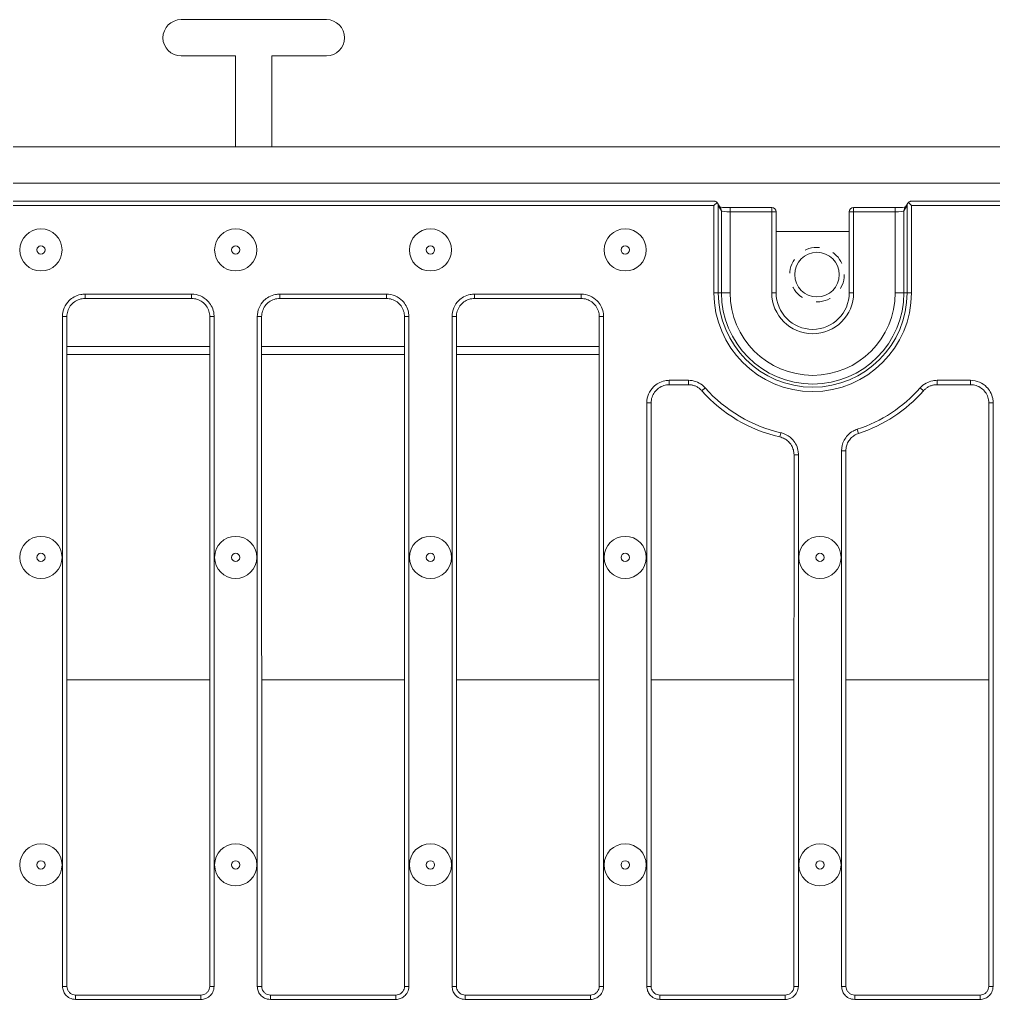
# Model space of a CAD drawing. Header units: inches. Extents: x -14 to 145, y 14 to 58.
# Drawn here: x 108.58 to 115.28, y 50.25 to 56.99 of the extents above; entities that cross this region are included whole.
import ezdxf

# ---------------------------------------------------------------- set-up
doc = ezdxf.new("R2010")
doc.units = ezdxf.units.IN
doc.header["$MEASUREMENT"] = 0
doc.linetypes.add('DASHED', pattern=[0.2067, 0.1654, -0.0413])
for name, color, linetype, lineweight in [('Hidden Narrow (ANSI)', 7, 'DASHED', 25), ('Visible (ANSI)', 7, 'Continuous', 50), ('Visible Narrow (ANSI)', 7, 'Continuous', 35)]:
    doc.layers.add(name, color=color, linetype=linetype, lineweight=lineweight)

msp = doc.modelspace()

# ---------------------------------------------------------------- linework, layer by layer
at = {"layer": 'Hidden Narrow (ANSI)', "lineweight": 0, "ltscale": 0.179413}
msp.add_circle((114.06318, 55.23621), 0.1875, dxfattribs=at)
at = {"layer": 'Visible (ANSI)', "lineweight": 0}
for p, q in [((110.68818, 56.99121), (109.68818, 56.99121)), ((109.68818, 56.74121), (110.06318, 56.74121)), ((110.06318, 56.74121), (110.06318, 56.11621)), ((110.31318, 56.74121), (110.68818, 56.74121)), ((110.31318, 56.11621), (110.31318, 56.74121)), ((44.06318, 56.11621), (140.06318, 56.11621)), ((44.06318, 55.86621), (140.06318, 55.86621)), ((113.35856, 55.74121), (94.70901, 55.74121)), ((113.37576, 55.73285), (113.35411, 55.71121)), ((113.40158, 55.69058), (113.37897, 55.72834)), ((113.75217, 55.6977), (113.46572, 55.6977)), ((114.60185, 55.6977), (114.3154, 55.6977)), ((114.6886, 55.72834), (114.66599, 55.69058)), ((114.69182, 55.73285), (114.71346, 55.71121)), ((115.98199, 55.74121), (114.70901, 55.74121)), ((113.78217, 55.11121), (113.78217, 55.6677)), ((114.2854, 55.6677), (114.2854, 55.11121)), ((109.02723, 55.07199), (109.76035, 55.07199)), ((110.36723, 55.07199), (111.10035, 55.07199)), ((111.70723, 55.07199), (112.44035, 55.07199)), ((108.90231, 54.74121), (109.88526, 54.74121)), ((110.24231, 54.74121), (111.22526, 54.74121)), ((111.58231, 54.74121), (112.56526, 54.74121)), ((113.17825, 54.47882), (113.04712, 54.47882)), ((115.12045, 54.47882), (114.88933, 54.47882)), ((108.96258, 50.27853), (109.82499, 50.27853)), ((110.30258, 50.27853), (111.16499, 50.27853)), ((111.64258, 50.27853), (112.50499, 50.27853)), ((112.98258, 50.27853), (113.84499, 50.27853)), ((114.32258, 50.27853), (115.18499, 50.27853))]:
    msp.add_line(p, q, dxfattribs=at)
for centre, radius in [((108.72379, 55.40621), 0.145), ((110.06379, 55.40621), 0.145), ((111.40379, 55.40621), 0.145), ((112.74379, 55.40621), 0.145), ((114.06318, 55.23621), 0.1535), ((108.72379, 53.29021), 0.145), ((110.06379, 53.29021), 0.145), ((111.40379, 53.29021), 0.145), ((112.74379, 53.29021), 0.145), ((114.08379, 53.29021), 0.145), ((108.72379, 51.17421), 0.145), ((110.06379, 51.17421), 0.145), ((111.40379, 51.17421), 0.145), ((112.74379, 51.17421), 0.145), ((114.08379, 51.17421), 0.145)]:
    msp.add_circle(centre, radius, dxfattribs=at)
for centre, radius, start, end in [((109.68818, 56.86621), 0.125, 90, 270), ((110.68818, 56.86621), 0.125, 270, 90), ((113.75217, 55.6677), 0.03, 0, 90), ((114.3154, 55.6677), 0.03, 90, 180), ((114.03379, 55.11121), 0.25161, 180, 0), ((114.03379, 55.11121), 1.01769, 221.509644, 257.18714), ((114.03379, 55.11121), 1.01769, 288.016699, 318.490356)]:
    msp.add_arc(centre, radius, start, end, dxfattribs=at)
for centre, major_axis, start_param, end_param in [((113.35411, 55.71145), (-0.00878, 0.03176), 4.4675765, 5.1802214), ((114.71346, 55.71145), (0.00878, 0.03176), 1.1029639, 1.8156088)]:
    msp.add_ellipse(centre, major_axis=major_axis, ratio=0.9032025, start_param=start_param, end_param=end_param, dxfattribs=at)
for points, knots in [([(113.35856, 55.74121), (113.3587, 55.74121), (113.35885, 55.74121), (113.35961, 55.74117), (113.36031, 55.74111), (113.36257, 55.74075), (113.36427, 55.74033), (113.36935, 55.73837), (113.37285, 55.73614), (113.37576, 55.73285)], [0.584003588, 0.584003588, 0.584003588, 0.584003588, 0.587047207, 0.587047207, 0.598370628, 0.598370628, 0.621017471, 0.621017471, 0.663397938, 0.663397938, 0.663397938, 0.663397938]), ([(113.39542, 55.70087), (113.39806, 55.70053), (113.40125, 55.7002), (113.40998, 55.69944), (113.41607, 55.69903), (113.42996, 55.69834), (113.43804, 55.69806), (113.45267, 55.69777), (113.45922, 55.6977), (113.46572, 55.6977)], [0.14374709, 0.14374709, 0.14374709, 0.14374709, 0.18374135, 0.18374135, 0.2421295, 0.2421295, 0.30704653, 0.30704653, 0.35663251, 0.35663251, 0.35663251, 0.35663251]), ([(114.60185, 55.6977), (114.61099, 55.6977), (114.62024, 55.69783), (114.63737, 55.69832), (114.64549, 55.69868), (114.65958, 55.69957), (114.66578, 55.70011), (114.67109, 55.70074), (114.67163, 55.7008), (114.67215, 55.70087)], [0, 0, 0, 0, 0.06962429, 0.06962429, 0.13782969, 0.13782969, 0.20474501, 0.20474501, 0.21261993, 0.21261993, 0.21261993, 0.21261993]), ([(114.69182, 55.73285), (114.69475, 55.73618), (114.69832, 55.73843), (114.70343, 55.74036), (114.7051, 55.74077), (114.70732, 55.74111), (114.708, 55.74118), (114.70874, 55.74121), (114.70888, 55.74121), (114.70901, 55.74121)], [0.488346575, 0.488346575, 0.488346575, 0.488346575, 0.531226699, 0.531226699, 0.553475242, 0.553475242, 0.564599514, 0.564599514, 0.56745422, 0.56745422, 0.56745422, 0.56745422]), ([(109.02723, 55.07199), (109.01421, 55.07199), (109.00099, 55.06991), (108.97609, 55.06182), (108.96432, 55.05582), (108.94308, 55.04038), (108.93379, 55.03108), (108.91837, 55.00982), (108.91239, 54.99803), (108.90436, 54.97321), (108.90231, 54.96017), (108.90231, 54.94715)], [0, 0, 0, 0, 0.12296382, 0.12296382, 0.24592765, 0.24592765, 0.36889147, 0.36889147, 0.49185529, 0.49185529, 0.61481912, 0.61481912, 0.61481912, 0.61481912]), ([(109.88527, 54.94715), (109.88527, 54.96017), (109.88318, 54.97338), (109.87508, 54.99826), (109.86908, 55.01003), (109.85363, 55.03126), (109.84432, 55.04054), (109.82304, 55.05595), (109.81124, 55.06192), (109.78642, 55.06994), (109.77337, 55.07199), (109.76035, 55.07199)], [0, 0, 0, 0, 0.12296441, 0.12296441, 0.24592882, 0.24592882, 0.36889323, 0.36889323, 0.49185764, 0.49185764, 0.61482205, 0.61482205, 0.61482205, 0.61482205]), ([(110.36723, 55.07199), (110.35421, 55.07199), (110.34099, 55.06991), (110.31609, 55.06182), (110.30432, 55.05582), (110.28308, 55.04038), (110.27379, 55.03108), (110.25837, 55.00982), (110.25239, 54.99803), (110.24436, 54.97321), (110.24231, 54.96017), (110.24231, 54.94715)], [0, 0, 0, 0, 0.12296382, 0.12296382, 0.24592765, 0.24592765, 0.36889147, 0.36889147, 0.49185529, 0.49185529, 0.61481912, 0.61481912, 0.61481912, 0.61481912]), ([(111.22527, 54.94715), (111.22527, 54.96017), (111.22318, 54.97338), (111.21508, 54.99826), (111.20908, 55.01003), (111.19363, 55.03126), (111.18432, 55.04054), (111.16304, 55.05595), (111.15124, 55.06192), (111.12642, 55.06994), (111.11337, 55.07199), (111.10035, 55.07199)], [0, 0, 0, 0, 0.12296441, 0.12296441, 0.24592882, 0.24592882, 0.36889323, 0.36889323, 0.49185764, 0.49185764, 0.61482205, 0.61482205, 0.61482205, 0.61482205]), ([(111.70723, 55.07199), (111.69421, 55.07199), (111.68099, 55.06991), (111.65609, 55.06182), (111.64432, 55.05582), (111.62308, 55.04038), (111.61379, 55.03108), (111.59837, 55.00982), (111.59239, 54.99803), (111.58436, 54.97321), (111.58231, 54.96017), (111.58231, 54.94715)], [0, 0, 0, 0, 0.12296382, 0.12296382, 0.24592765, 0.24592765, 0.36889147, 0.36889147, 0.49185529, 0.49185529, 0.61481912, 0.61481912, 0.61481912, 0.61481912]), ([(112.56527, 54.94715), (112.56527, 54.96017), (112.56318, 54.97338), (112.55508, 54.99826), (112.54908, 55.01003), (112.53363, 55.03126), (112.52432, 55.04054), (112.50304, 55.05595), (112.49124, 55.06192), (112.46642, 55.06994), (112.45337, 55.07199), (112.44035, 55.07199)], [0, 0, 0, 0, 0.12296441, 0.12296441, 0.24592882, 0.24592882, 0.36889323, 0.36889323, 0.49185764, 0.49185764, 0.61482205, 0.61482205, 0.61482205, 0.61482205]), ([(108.90267, 50.33848), (108.90266, 50.64572), (108.90265, 50.95297), (108.90261, 51.56746), (108.90259, 51.8747), (108.90252, 52.48919), (108.90249, 52.79644), (108.90242, 53.41093), (108.90239, 53.71818), (108.90233, 54.33266), (108.90232, 54.63991), (108.90231, 54.94715)], [-11.7060433, -11.7060433, -11.7060433, -11.7060433, -9.3648346, -9.3648346, -7.023626, -7.023626, -4.6824173, -4.6824173, -2.3412087, -2.3412087, 0, 0, 0, 0]), ([(109.88491, 50.33848), (109.88491, 50.64572), (109.88492, 50.95297), (109.88496, 51.56746), (109.88499, 51.8747), (109.88505, 52.48919), (109.88509, 52.79644), (109.88515, 53.41093), (109.88519, 53.71818), (109.88524, 54.33266), (109.88526, 54.63991), (109.88527, 54.94715)], [0, 0, 0, 0, 2.3412087, 2.3412087, 4.6824173, 4.6824173, 7.023626, 7.023626, 9.3648346, 9.3648346, 11.7060433, 11.7060433, 11.7060433, 11.7060433]), ([(110.24267, 50.33848), (110.24266, 50.64572), (110.24265, 50.95297), (110.24261, 51.56746), (110.24259, 51.8747), (110.24252, 52.48919), (110.24249, 52.79644), (110.24242, 53.41093), (110.24239, 53.71818), (110.24233, 54.33266), (110.24232, 54.63991), (110.24231, 54.94715)], [-11.7060433, -11.7060433, -11.7060433, -11.7060433, -9.3648346, -9.3648346, -7.023626, -7.023626, -4.6824173, -4.6824173, -2.3412087, -2.3412087, 0, 0, 0, 0]), ([(111.22491, 50.33848), (111.22491, 50.64572), (111.22492, 50.95297), (111.22496, 51.56746), (111.22499, 51.8747), (111.22505, 52.48919), (111.22509, 52.79644), (111.22515, 53.41093), (111.22519, 53.71818), (111.22524, 54.33266), (111.22526, 54.63991), (111.22527, 54.94715)], [0, 0, 0, 0, 2.3412087, 2.3412087, 4.6824173, 4.6824173, 7.023626, 7.023626, 9.3648346, 9.3648346, 11.7060433, 11.7060433, 11.7060433, 11.7060433]), ([(111.58267, 50.33848), (111.58266, 50.64572), (111.58265, 50.95297), (111.58261, 51.56746), (111.58259, 51.8747), (111.58252, 52.48919), (111.58249, 52.79644), (111.58242, 53.41093), (111.58239, 53.71818), (111.58233, 54.33266), (111.58232, 54.63991), (111.58231, 54.94715)], [-11.7060433, -11.7060433, -11.7060433, -11.7060433, -9.3648346, -9.3648346, -7.023626, -7.023626, -4.6824173, -4.6824173, -2.3412087, -2.3412087, 0, 0, 0, 0]), ([(112.56491, 50.33848), (112.56491, 50.64572), (112.56492, 50.95297), (112.56496, 51.56746), (112.56499, 51.8747), (112.56505, 52.48919), (112.56509, 52.79644), (112.56515, 53.41093), (112.56519, 53.71818), (112.56524, 54.33266), (112.56526, 54.63991), (112.56527, 54.94715)], [0, 0, 0, 0, 2.3412087, 2.3412087, 4.6824173, 4.6824173, 7.023626, 7.023626, 9.3648346, 9.3648346, 11.7060433, 11.7060433, 11.7060433, 11.7060433]), ([(113.04712, 54.47882), (113.03411, 54.47882), (113.02091, 54.47674), (112.99603, 54.46865), (112.98426, 54.46266), (112.96305, 54.44721), (112.95377, 54.43791), (112.93837, 54.41665), (112.9324, 54.40486), (112.92438, 54.38005), (112.92233, 54.367), (112.92234, 54.35399)], [0, 0, 0, 0, 0.12291711, 0.12291711, 0.24583422, 0.24583422, 0.36875133, 0.36875133, 0.49166844, 0.49166844, 0.61458555, 0.61458555, 0.61458555, 0.61458555]), ([(113.27169, 54.43674), (113.26705, 54.44199), (113.26192, 54.44689), (113.25088, 54.45576), (113.24498, 54.45972), (113.23266, 54.46656), (113.22625, 54.46944), (113.21298, 54.4741), (113.20617, 54.47587), (113.19231, 54.47823), (113.18526, 54.47882), (113.17825, 54.47882)], [0, 0, 0, 0, 0.06627671, 0.06627671, 0.13255342, 0.13255342, 0.19883012, 0.19883012, 0.26510683, 0.26510683, 0.33138354, 0.33138354, 0.33138354, 0.33138354]), ([(114.88933, 54.47882), (114.88231, 54.47882), (114.87524, 54.47823), (114.86129, 54.47584), (114.85441, 54.47405), (114.84113, 54.46936), (114.83472, 54.46647), (114.82243, 54.45962), (114.8166, 54.45569), (114.80564, 54.44687), (114.80053, 54.44199), (114.79588, 54.43674)], [0, 0, 0, 0, 0.06627672, 0.06627672, 0.13255344, 0.13255344, 0.19883016, 0.19883016, 0.26510688, 0.26510688, 0.3313836, 0.3313836, 0.3313836, 0.3313836]), ([(115.24524, 54.35399), (115.24524, 54.367), (115.24316, 54.38021), (115.23507, 54.4051), (115.22908, 54.41687), (115.21365, 54.43809), (115.20435, 54.44737), (115.1831, 54.46278), (115.17131, 54.46875), (115.1465, 54.47678), (115.13346, 54.47882), (115.12045, 54.47882)], [0, 0, 0, 0, 0.12291679, 0.12291679, 0.24583358, 0.24583358, 0.36875037, 0.36875037, 0.49166716, 0.49166716, 0.61458394, 0.61458394, 0.61458394, 0.61458394]), ([(112.92267, 50.33848), (112.92266, 50.60618), (112.92265, 50.87388), (112.92262, 51.40928), (112.9226, 51.67698), (112.92255, 52.21238), (112.92252, 52.48008), (112.92246, 53.01549), (112.92243, 53.28319), (112.92238, 53.81859), (112.92235, 54.08629), (112.92234, 54.35399)], [-10.1994027, -10.1994027, -10.1994027, -10.1994027, -8.1595222, -8.1595222, -6.1196416, -6.1196416, -4.0797611, -4.0797611, -2.0398805, -2.0398805, 0, 0, 0, 0]), ([(115.24491, 50.33848), (115.24491, 50.60618), (115.24492, 50.87388), (115.24495, 51.40928), (115.24497, 51.67698), (115.24502, 52.21238), (115.24505, 52.48008), (115.24511, 53.01549), (115.24514, 53.28319), (115.2452, 53.81859), (115.24522, 54.08629), (115.24524, 54.35399)], [0, 0, 0, 0, 2.0398805, 2.0398805, 4.0797611, 4.0797611, 6.1196416, 6.1196416, 8.1595222, 8.1595222, 10.1994027, 10.1994027, 10.1994027, 10.1994027]), ([(113.90521, 53.99713), (113.90521, 54.00829), (113.90369, 54.0196), (113.8977, 54.04128), (113.89329, 54.0516), (113.88173, 54.07092), (113.87464, 54.07977), (113.85847, 54.09519), (113.84929, 54.10185), (113.82962, 54.11241), (113.81898, 54.11639), (113.8081, 54.11886)], [0, 0, 0, 0, 0.10542288, 0.10542288, 0.21084577, 0.21084577, 0.31626865, 0.31626865, 0.42169154, 0.42169154, 0.52711442, 0.52711442, 0.52711442, 0.52711442]), ([(114.34855, 54.14342), (114.33866, 54.1402), (114.32905, 54.13569), (114.31133, 54.12443), (114.30328, 54.11775), (114.28894, 54.10245), (114.28271, 54.09385), (114.27269, 54.07556), (114.26883, 54.06576), (114.26367, 54.04559), (114.26236, 54.03512), (114.26236, 54.02471)], [0, 0, 0, 0, 0.09833947, 0.09833947, 0.19667895, 0.19667895, 0.29501842, 0.29501842, 0.39335789, 0.39335789, 0.49169737, 0.49169737, 0.49169737, 0.49169737]), ([(114.26267, 50.33848), (114.26266, 50.58422), (114.26266, 50.82997), (114.26263, 51.32147), (114.26261, 51.56722), (114.26257, 52.05872), (114.26254, 52.30447), (114.26249, 52.79596), (114.26246, 53.04171), (114.26241, 53.53321), (114.26238, 53.77896), (114.26236, 54.02471)], [-9.3630221, -9.3630221, -9.3630221, -9.3630221, -7.4904177, -7.4904177, -5.6178133, -5.6178133, -3.7452088, -3.7452088, -1.8726044, -1.8726044, 0, 0, 0, 0]), ([(113.90491, 50.33848), (113.90491, 50.58239), (113.90492, 50.8263), (113.90494, 51.31412), (113.90496, 51.55803), (113.905, 52.04585), (113.90503, 52.28976), (113.90508, 52.77758), (113.90511, 53.02149), (113.90517, 53.50931), (113.90519, 53.75322), (113.90521, 53.99713)], [0, 0, 0, 0, 1.8585962, 1.8585962, 3.7171925, 3.7171925, 5.5757887, 5.5757887, 7.434385, 7.434385, 9.2929812, 9.2929812, 9.2929812, 9.2929812]), ([(108.90267, 50.33848), (108.90267, 50.33222), (108.90367, 50.32588), (108.90755, 50.31393), (108.91043, 50.30828), (108.91784, 50.29809), (108.92231, 50.29364), (108.93251, 50.28624), (108.93817, 50.28337), (108.95008, 50.27952), (108.95634, 50.27853), (108.96258, 50.27853)], [0, 0, 0, 0, 0.07139701, 0.07139701, 0.14279401, 0.14279401, 0.21419102, 0.21419102, 0.28558803, 0.28558803, 0.35698503, 0.35698503, 0.35698503, 0.35698503]), ([(109.82499, 50.27853), (109.83124, 50.27853), (109.83758, 50.27953), (109.84952, 50.28342), (109.85517, 50.2863), (109.86535, 50.29371), (109.86981, 50.29818), (109.8772, 50.30838), (109.88007, 50.31405), (109.88392, 50.32596), (109.88491, 50.33222), (109.88491, 50.33848)], [0, 0, 0, 0, 0.07139718, 0.07139718, 0.14279436, 0.14279436, 0.21419154, 0.21419154, 0.28558872, 0.28558872, 0.3569859, 0.3569859, 0.3569859, 0.3569859]), ([(110.24267, 50.33848), (110.24267, 50.33222), (110.24367, 50.32588), (110.24755, 50.31393), (110.25043, 50.30828), (110.25784, 50.29809), (110.26231, 50.29364), (110.27251, 50.28624), (110.27817, 50.28337), (110.29008, 50.27952), (110.29634, 50.27853), (110.30258, 50.27853)], [0, 0, 0, 0, 0.07139701, 0.07139701, 0.14279401, 0.14279401, 0.21419102, 0.21419102, 0.28558803, 0.28558803, 0.35698503, 0.35698503, 0.35698503, 0.35698503]), ([(111.16499, 50.27853), (111.17124, 50.27853), (111.17758, 50.27953), (111.18952, 50.28342), (111.19517, 50.2863), (111.20535, 50.29371), (111.20981, 50.29818), (111.2172, 50.30838), (111.22007, 50.31405), (111.22392, 50.32596), (111.22491, 50.33222), (111.22491, 50.33848)], [0, 0, 0, 0, 0.07139718, 0.07139718, 0.14279436, 0.14279436, 0.21419154, 0.21419154, 0.28558872, 0.28558872, 0.3569859, 0.3569859, 0.3569859, 0.3569859]), ([(111.58267, 50.33848), (111.58267, 50.33222), (111.58367, 50.32588), (111.58755, 50.31393), (111.59043, 50.30828), (111.59784, 50.29809), (111.60231, 50.29364), (111.61251, 50.28624), (111.61817, 50.28337), (111.63008, 50.27952), (111.63634, 50.27853), (111.64258, 50.27853)], [0, 0, 0, 0, 0.07139701, 0.07139701, 0.14279401, 0.14279401, 0.21419102, 0.21419102, 0.28558803, 0.28558803, 0.35698503, 0.35698503, 0.35698503, 0.35698503]), ([(112.50499, 50.27853), (112.51124, 50.27853), (112.51758, 50.27953), (112.52952, 50.28342), (112.53517, 50.2863), (112.54535, 50.29371), (112.54981, 50.29818), (112.5572, 50.30838), (112.56007, 50.31405), (112.56392, 50.32596), (112.56491, 50.33222), (112.56491, 50.33848)], [0, 0, 0, 0, 0.07139718, 0.07139718, 0.14279436, 0.14279436, 0.21419154, 0.21419154, 0.28558872, 0.28558872, 0.3569859, 0.3569859, 0.3569859, 0.3569859]), ([(112.92267, 50.33848), (112.92267, 50.33222), (112.92367, 50.32588), (112.92755, 50.31393), (112.93043, 50.30828), (112.93784, 50.29809), (112.94231, 50.29364), (112.95251, 50.28624), (112.95817, 50.28337), (112.97008, 50.27952), (112.97634, 50.27853), (112.98258, 50.27853)], [0, 0, 0, 0, 0.07139701, 0.07139701, 0.14279401, 0.14279401, 0.21419102, 0.21419102, 0.28558803, 0.28558803, 0.35698503, 0.35698503, 0.35698503, 0.35698503]), ([(113.84499, 50.27853), (113.85124, 50.27853), (113.85758, 50.27953), (113.86952, 50.28342), (113.87517, 50.2863), (113.88535, 50.29371), (113.88981, 50.29818), (113.8972, 50.30838), (113.90007, 50.31405), (113.90392, 50.32596), (113.90491, 50.33222), (113.90491, 50.33848)], [0, 0, 0, 0, 0.07139718, 0.07139718, 0.14279436, 0.14279436, 0.21419154, 0.21419154, 0.28558872, 0.28558872, 0.3569859, 0.3569859, 0.3569859, 0.3569859]), ([(114.26267, 50.33848), (114.26267, 50.33222), (114.26367, 50.32588), (114.26755, 50.31393), (114.27043, 50.30828), (114.27784, 50.29809), (114.28231, 50.29364), (114.29251, 50.28624), (114.29817, 50.28337), (114.31008, 50.27952), (114.31634, 50.27853), (114.32258, 50.27853)], [0, 0, 0, 0, 0.07139701, 0.07139701, 0.14279401, 0.14279401, 0.21419102, 0.21419102, 0.28558803, 0.28558803, 0.35698503, 0.35698503, 0.35698503, 0.35698503]), ([(115.18499, 50.27853), (115.19124, 50.27853), (115.19758, 50.27953), (115.20952, 50.28342), (115.21517, 50.2863), (115.22535, 50.29371), (115.22981, 50.29818), (115.2372, 50.30838), (115.24007, 50.31405), (115.24392, 50.32596), (115.24491, 50.33222), (115.24491, 50.33848)], [0, 0, 0, 0, 0.07139718, 0.07139718, 0.14279436, 0.14279436, 0.21419154, 0.21419154, 0.28558872, 0.28558872, 0.3569859, 0.3569859, 0.3569859, 0.3569859])]:
    msp.add_open_spline(points, degree=3, knots=knots, dxfattribs=at)
at = {"layer": 'Visible Narrow (ANSI)', "lineweight": 0}
for p, q in [((113.35411, 55.71121), (94.71346, 55.71121)), ((113.35411, 55.71121), (113.35411, 55.11121)), ((113.38407, 55.71145), (113.40581, 55.67517)), ((113.38407, 55.11121), (113.38407, 55.71145)), ((113.46572, 55.6677), (113.46572, 55.6977)), ((113.75217, 55.6677), (113.75217, 55.6977)), ((114.3154, 55.6977), (114.3154, 55.6677)), ((114.60185, 55.6677), (114.60185, 55.6977)), ((114.66177, 55.67517), (114.6835, 55.71145)), ((114.6835, 55.71145), (114.6835, 55.11121)), ((114.71346, 55.71121), (115.97488, 55.71121)), ((114.71346, 55.11121), (114.71346, 55.71121)), ((113.40581, 55.67517), (113.40581, 55.11121)), ((113.46572, 55.6677), (113.75217, 55.6677)), ((113.46572, 55.11121), (113.46572, 55.6677)), ((113.78217, 55.6677), (113.75217, 55.6677)), ((113.75217, 55.6677), (113.75217, 55.11121)), ((114.3154, 55.6677), (114.2854, 55.6677)), ((114.3154, 55.11121), (114.3154, 55.6677)), ((114.3154, 55.6677), (114.60185, 55.6677)), ((114.60185, 55.6677), (114.60185, 55.11121)), ((114.66177, 55.11121), (114.66177, 55.67517)), ((113.78217, 55.53221), (114.2854, 55.53221)), ((109.76035, 55.10199), (109.02723, 55.10199)), ((109.02723, 55.07199), (109.02723, 55.10199)), ((109.76035, 55.07199), (109.76035, 55.10199)), ((111.10035, 55.10199), (110.36723, 55.10199)), ((110.36723, 55.07199), (110.36723, 55.10199)), ((111.10035, 55.07199), (111.10035, 55.10199)), ((112.44035, 55.10199), (111.70723, 55.10199)), ((111.70723, 55.07199), (111.70723, 55.10199)), ((112.44035, 55.07199), (112.44035, 55.10199)), ((113.35411, 55.11121), (113.38407, 55.11121)), ((113.38407, 55.11121), (113.40581, 55.11121)), ((113.40581, 55.11121), (113.46572, 55.11121)), ((113.75217, 55.11121), (113.78217, 55.11121)), ((114.3154, 55.11121), (114.2854, 55.11121)), ((114.66177, 55.11121), (114.60185, 55.11121)), ((114.6835, 55.11121), (114.66177, 55.11121)), ((114.71346, 55.11121), (114.6835, 55.11121)), ((108.90231, 54.94715), (108.87231, 54.94715)), ((109.88527, 54.94715), (109.91527, 54.94715)), ((110.24231, 54.94715), (110.21231, 54.94715)), ((111.22527, 54.94715), (111.25527, 54.94715)), ((111.58231, 54.94715), (111.55231, 54.94715)), ((112.56527, 54.94715), (112.59527, 54.94715)), ((108.90232, 54.68549), (109.88526, 54.68549)), ((110.24232, 54.68549), (111.22526, 54.68549)), ((111.58232, 54.68549), (112.56526, 54.68549)), ((113.17825, 54.50882), (113.04712, 54.50882)), ((113.04712, 54.47882), (113.04712, 54.50882)), ((113.17825, 54.47882), (113.17825, 54.50882)), ((115.12045, 54.50882), (114.88933, 54.50882)), ((114.88933, 54.47882), (114.88933, 54.50882)), ((115.12045, 54.47882), (115.12045, 54.50882)), ((113.27169, 54.43674), (113.29416, 54.45662)), ((114.79588, 54.43674), (114.77341, 54.45662)), ((112.92234, 54.35399), (112.89234, 54.35399)), ((115.24524, 54.35399), (115.27524, 54.35399)), ((113.8081, 54.11886), (113.81475, 54.14811)), ((114.34855, 54.14342), (114.33927, 54.17195)), ((114.26236, 54.02471), (114.23236, 54.0247)), ((113.90521, 53.99713), (113.93521, 53.99713)), ((108.90253, 52.44765), (109.88505, 52.44765)), ((110.24253, 52.44765), (111.22505, 52.44765)), ((111.58253, 52.44765), (112.56505, 52.44765)), ((112.92253, 52.44765), (113.90505, 52.44765)), ((114.26253, 52.44765), (115.24505, 52.44765)), ((108.90267, 50.33848), (108.87267, 50.33847)), ((109.91491, 50.33847), (109.88491, 50.33848)), ((110.24267, 50.33848), (110.21267, 50.33847)), ((111.25491, 50.33847), (111.22491, 50.33848)), ((111.58267, 50.33848), (111.55267, 50.33847)), ((112.59491, 50.33847), (112.56491, 50.33848)), ((112.92267, 50.33848), (112.89267, 50.33847)), ((113.93491, 50.33847), (113.90491, 50.33848)), ((114.26267, 50.33848), (114.23267, 50.33847)), ((115.27491, 50.33847), (115.24491, 50.33848)), ((108.96258, 50.27853), (108.96258, 50.24853)), ((108.96258, 50.24853), (109.82499, 50.24853)), ((109.82499, 50.27853), (109.82499, 50.24853)), ((110.30258, 50.27853), (110.30258, 50.24853)), ((110.30258, 50.24853), (111.16499, 50.24853)), ((111.16499, 50.27853), (111.16499, 50.24853)), ((111.64258, 50.27853), (111.64258, 50.24853)), ((111.64258, 50.24853), (112.50499, 50.24853)), ((112.50499, 50.27853), (112.50499, 50.24853)), ((112.98258, 50.27853), (112.98258, 50.24853)), ((112.98258, 50.24853), (113.84499, 50.24853)), ((113.84499, 50.27853), (113.84499, 50.24853)), ((114.32258, 50.27853), (114.32258, 50.24853)), ((114.32258, 50.24853), (115.18499, 50.24853)), ((115.18499, 50.27853), (115.18499, 50.24853))]:
    msp.add_line(p, q, dxfattribs=at)
for centre in [(108.72379, 55.40621), (110.06379, 55.40621), (111.40379, 55.40621), (112.74379, 55.40621), (108.72379, 53.29021), (110.06379, 53.29021), (111.40379, 53.29021), (112.74379, 53.29021), (114.08379, 53.29021), (108.72379, 51.17421), (110.06379, 51.17421), (111.40379, 51.17421), (112.74379, 51.17421), (114.08379, 51.17421)]:
    msp.add_circle(centre, 0.02838, dxfattribs=at)
for radius, start, end in [(0.67967, 180, 0), (0.64971, 180, 0), (0.62798, 180, 0), (0.56806, 180, 0), (0.28161, 180, 0), (0.98769, 221.509644, 257.18714), (0.98769, 288.016699, 318.490356)]:
    msp.add_arc((114.03379, 55.11121), radius, start, end, dxfattribs=at)
for centre, major_axis, ratio, start_param, end_param in [((113.37585, 55.67517), (0.02574, 0.01542), 0.9948398, 5.7412005, 6.2831853), ((113.46572, 55.67558), (0.06, 0), 0.131233, 3.1939525, 4.712389), ((114.60185, 55.67558), (0.06, 0), 0.131233, 4.712389, 6.2308254), ((114.69173, 55.67517), (-0.02574, 0.01542), 0.9948398, 0, 0.5419848)]:
    msp.add_ellipse(centre, major_axis=major_axis, ratio=ratio, start_param=start_param, end_param=end_param, dxfattribs=at)
for points, knots in [([(109.02723, 55.10199), (109.01722, 55.10199), (109.00711, 55.10101), (108.98133, 55.09593), (108.96611, 55.09036), (108.93968, 55.07569), (108.92825, 55.06711), (108.90411, 55.04326), (108.89246, 55.02613), (108.87655, 54.98869), (108.87231, 54.96788), (108.87231, 54.94715)], [0, 0, 0, 0, 0.07627851, 0.07627851, 0.19832414, 0.19832414, 0.30481834, 0.30481834, 0.45691444, 0.45691444, 0.61481912, 0.61481912, 0.61481912, 0.61481912]), ([(109.91527, 54.94715), (109.91527, 54.95715), (109.91429, 54.96724), (109.90921, 54.99298), (109.90366, 55.00817), (109.88901, 55.03458), (109.88044, 55.046), (109.8566, 55.07014), (109.83946, 55.08179), (109.80198, 55.09774), (109.78112, 55.10199), (109.76035, 55.10199)], [0, 0, 0, 0, 0.07615718, 0.07615718, 0.19800867, 0.19800867, 0.30442519, 0.30442519, 0.4565492, 0.4565492, 0.61482205, 0.61482205, 0.61482205, 0.61482205]), ([(110.36723, 55.10199), (110.35722, 55.10199), (110.34711, 55.10101), (110.32133, 55.09593), (110.30611, 55.09036), (110.27968, 55.07569), (110.26825, 55.06711), (110.24411, 55.04326), (110.23246, 55.02613), (110.21655, 54.98869), (110.21231, 54.96788), (110.21231, 54.94715)], [0, 0, 0, 0, 0.07627851, 0.07627851, 0.19832414, 0.19832414, 0.30481834, 0.30481834, 0.45691444, 0.45691444, 0.61481912, 0.61481912, 0.61481912, 0.61481912]), ([(111.25527, 54.94715), (111.25527, 54.95715), (111.25429, 54.96724), (111.24921, 54.99298), (111.24366, 55.00817), (111.22901, 55.03458), (111.22044, 55.046), (111.1966, 55.07014), (111.17946, 55.08179), (111.14198, 55.09774), (111.12112, 55.10199), (111.10035, 55.10199)], [0, 0, 0, 0, 0.07615718, 0.07615718, 0.19800867, 0.19800867, 0.30442519, 0.30442519, 0.4565492, 0.4565492, 0.61482205, 0.61482205, 0.61482205, 0.61482205]), ([(111.70723, 55.10199), (111.69722, 55.10199), (111.68711, 55.10101), (111.66133, 55.09593), (111.64611, 55.09036), (111.61968, 55.07569), (111.60825, 55.06711), (111.58411, 55.04326), (111.57246, 55.02613), (111.55655, 54.98869), (111.55231, 54.96788), (111.55231, 54.94715)], [0, 0, 0, 0, 0.07627851, 0.07627851, 0.19832414, 0.19832414, 0.30481834, 0.30481834, 0.45691444, 0.45691444, 0.61481912, 0.61481912, 0.61481912, 0.61481912]), ([(112.59527, 54.94715), (112.59527, 54.95715), (112.59429, 54.96724), (112.58921, 54.99298), (112.58366, 55.00817), (112.56901, 55.03458), (112.56044, 55.046), (112.5366, 55.07014), (112.51946, 55.08179), (112.48198, 55.09774), (112.46112, 55.10199), (112.44035, 55.10199)], [0, 0, 0, 0, 0.07615718, 0.07615718, 0.19800867, 0.19800867, 0.30442519, 0.30442519, 0.4565492, 0.4565492, 0.61482205, 0.61482205, 0.61482205, 0.61482205]), ([(108.87231, 54.94715), (108.87233, 54.17904), (108.87242, 53.41093), (108.87259, 51.8747), (108.87266, 51.10659), (108.87267, 50.33847)], [0, 0, 0, 0, 5.8530216, 5.8530216, 11.7060433, 11.7060433, 11.7060433, 11.7060433]), ([(109.91491, 50.33847), (109.91491, 50.72253), (109.91493, 51.10659), (109.91499, 51.8747), (109.91502, 52.25876), (109.91507, 52.64281), (109.9151, 52.9415), (109.91514, 53.24018), (109.91522, 54.00829), (109.91525, 54.47772), (109.91527, 54.94715)], [0, 0, 0, 0, 2.9265108, 2.9265108, 5.8530216, 5.8530216, 5.8530216, 8.1289838, 8.1289838, 11.7060433, 11.7060433, 11.7060433, 11.7060433]), ([(110.21231, 54.94715), (110.21233, 54.17904), (110.21242, 53.41093), (110.21259, 51.8747), (110.21266, 51.10659), (110.21267, 50.33847)], [0, 0, 0, 0, 5.8530216, 5.8530216, 11.7060433, 11.7060433, 11.7060433, 11.7060433]), ([(111.25491, 50.33847), (111.25491, 50.72253), (111.25493, 51.10659), (111.25499, 51.8747), (111.25502, 52.25876), (111.25507, 52.64281), (111.2551, 52.9415), (111.25514, 53.24018), (111.25522, 54.00829), (111.25525, 54.47772), (111.25527, 54.94715)], [0, 0, 0, 0, 2.9265108, 2.9265108, 5.8530216, 5.8530216, 5.8530216, 8.1289838, 8.1289838, 11.7060433, 11.7060433, 11.7060433, 11.7060433]), ([(111.55231, 54.94715), (111.55233, 54.17904), (111.55242, 53.41093), (111.55259, 51.8747), (111.55266, 51.10659), (111.55267, 50.33847)], [0, 0, 0, 0, 5.8530216, 5.8530216, 11.7060433, 11.7060433, 11.7060433, 11.7060433]), ([(112.59491, 50.33847), (112.59491, 50.72253), (112.59493, 51.10659), (112.59499, 51.8747), (112.59502, 52.25876), (112.59507, 52.64281), (112.5951, 52.9415), (112.59514, 53.24018), (112.59522, 54.00829), (112.59525, 54.47772), (112.59527, 54.94715)], [0, 0, 0, 0, 2.9265108, 2.9265108, 5.8530216, 5.8530216, 5.8530216, 8.1289838, 8.1289838, 11.7060433, 11.7060433, 11.7060433, 11.7060433]), ([(113.04712, 54.50882), (113.03712, 54.50882), (113.02702, 54.50785), (113.00126, 54.50276), (112.98605, 54.4972), (112.95965, 54.48254), (112.94823, 54.47397), (112.92412, 54.45013), (112.91249, 54.43301), (112.89657, 54.39557), (112.89233, 54.37473), (112.89234, 54.35399)], [0, 0, 0, 0, 0.07622853, 0.07622853, 0.19819418, 0.19819418, 0.3045453, 0.3045453, 0.45652708, 0.45652708, 0.61458555, 0.61458555, 0.61458555, 0.61458555]), ([(113.29416, 54.45662), (113.28754, 54.4641), (113.28013, 54.471), (113.25928, 54.4869), (113.24503, 54.4946), (113.21334, 54.50582), (113.19577, 54.50882), (113.17825, 54.50882)], [0, 0, 0, 0, 0.07610512, 0.07610512, 0.19787332, 0.19787332, 0.33138354, 0.33138354, 0.33138354, 0.33138354]), ([(114.88933, 54.50882), (114.87934, 54.50882), (114.86926, 54.50785), (114.84354, 54.50278), (114.82833, 54.4972), (114.79893, 54.48091), (114.78503, 54.46974), (114.77341, 54.45662)], [0, 0, 0, 0, 0.07610256, 0.07610256, 0.19786667, 0.19786667, 0.3313836, 0.3313836, 0.3313836, 0.3313836]), ([(115.27524, 54.35399), (115.27524, 54.364), (115.27426, 54.37411), (115.26918, 54.39989), (115.26361, 54.4151), (115.24894, 54.44153), (115.24036, 54.45294), (115.21653, 54.47706), (115.1994, 54.48869), (115.16198, 54.50459), (115.14117, 54.50882), (115.12045, 54.50882)], [0, 0, 0, 0, 0.07628483, 0.07628483, 0.19834055, 0.19834055, 0.30473331, 0.30473331, 0.45671152, 0.45671152, 0.61458394, 0.61458394, 0.61458394, 0.61458394]), ([(112.89234, 54.35399), (112.89238, 53.68474), (112.89247, 53.01548), (112.89261, 51.67698), (112.89266, 51.00773), (112.89267, 50.33847)], [0, 0, 0, 0, 5.0997014, 5.0997014, 10.1994027, 10.1994027, 10.1994027, 10.1994027]), ([(115.27491, 50.33847), (115.27491, 50.6731), (115.27492, 51.00773), (115.27497, 51.67698), (115.275, 52.01161), (115.27504, 52.34623), (115.27507, 52.68086), (115.27511, 53.01548), (115.27518, 53.68474), (115.27522, 54.01936), (115.27524, 54.35399)], [0, 0, 0, 0, 2.5498507, 2.5498507, 5.0997014, 5.0997014, 5.0997014, 7.6495521, 7.6495521, 10.1994027, 10.1994027, 10.1994027, 10.1994027]), ([(113.93521, 53.99713), (113.93521, 54.00713), (113.93424, 54.01723), (113.92916, 54.04298), (113.9236, 54.05819), (113.90894, 54.0846), (113.90037, 54.09602), (113.8754, 54.1213), (113.8569, 54.13349), (113.82956, 54.14416), (113.8222, 54.14642), (113.81475, 54.14811)], [0, 0, 0, 0, 0.07620995, 0.07620995, 0.19814586, 0.19814586, 0.30454528, 0.30454528, 0.46892315, 0.46892315, 0.52711442, 0.52711442, 0.52711442, 0.52711442]), ([(114.33927, 54.17195), (114.32977, 54.16886), (114.32048, 54.16481), (114.29758, 54.15203), (114.28486, 54.14204), (114.26428, 54.11995), (114.25607, 54.10827), (114.23837, 54.07403), (114.23236, 54.04929), (114.23236, 54.0247)], [0, 0, 0, 0, 0.07613441, 0.07613441, 0.19794948, 0.19794948, 0.30435103, 0.30435103, 0.49169737, 0.49169737, 0.49169737, 0.49169737]), ([(114.23236, 54.0247), (114.23241, 53.41033), (114.23249, 52.79596), (114.23262, 51.56722), (114.23266, 50.95285), (114.23267, 50.33847)], [0, 0, 0, 0, 4.6815111, 4.6815111, 9.3630221, 9.3630221, 9.3630221, 9.3630221]), ([(113.93491, 50.33847), (113.93491, 50.64336), (113.93492, 50.94825), (113.93496, 51.55803), (113.93499, 51.86291), (113.93502, 52.1678), (113.93505, 52.47269), (113.93508, 52.77758), (113.93515, 53.38735), (113.93519, 53.69224), (113.93521, 53.99713)], [0, 0, 0, 0, 2.3232453, 2.3232453, 4.6464906, 4.6464906, 4.6464906, 6.9697359, 6.9697359, 9.2929812, 9.2929812, 9.2929812, 9.2929812]), ([(108.87267, 50.33847), (108.87267, 50.33266), (108.87324, 50.3268), (108.87619, 50.31184), (108.87942, 50.30301), (108.88962, 50.28462), (108.89723, 50.27559), (108.91655, 50.2601), (108.92859, 50.25419), (108.94823, 50.2494), (108.95542, 50.24853), (108.96258, 50.24853)], [0, 0, 0, 0, 0.04427123, 0.04427123, 0.1151052, 0.1151052, 0.20317467, 0.20317467, 0.30236545, 0.30236545, 0.35698503, 0.35698503, 0.35698503, 0.35698503]), ([(109.82499, 50.24853), (109.83079, 50.24853), (109.83665, 50.2491), (109.85161, 50.25205), (109.86043, 50.25528), (109.8788, 50.26547), (109.88782, 50.27307), (109.90332, 50.29238), (109.90922, 50.3044), (109.91404, 50.32406), (109.91491, 50.33128), (109.91491, 50.33847)], [0, 0, 0, 0, 0.04423505, 0.04423505, 0.11501112, 0.11501112, 0.20301749, 0.20301749, 0.30215547, 0.30215547, 0.3569859, 0.3569859, 0.3569859, 0.3569859]), ([(110.21267, 50.33847), (110.21267, 50.33266), (110.21324, 50.3268), (110.21619, 50.31184), (110.21942, 50.30301), (110.22962, 50.28462), (110.23723, 50.27559), (110.25655, 50.2601), (110.26859, 50.25419), (110.28823, 50.2494), (110.29542, 50.24853), (110.30258, 50.24853)], [0, 0, 0, 0, 0.04427123, 0.04427123, 0.1151052, 0.1151052, 0.20317467, 0.20317467, 0.30236545, 0.30236545, 0.35698503, 0.35698503, 0.35698503, 0.35698503]), ([(111.16499, 50.24853), (111.17079, 50.24853), (111.17665, 50.2491), (111.19161, 50.25205), (111.20043, 50.25528), (111.2188, 50.26547), (111.22782, 50.27307), (111.24332, 50.29238), (111.24922, 50.3044), (111.25404, 50.32406), (111.25491, 50.33128), (111.25491, 50.33847)], [0, 0, 0, 0, 0.04423505, 0.04423505, 0.11501112, 0.11501112, 0.20301749, 0.20301749, 0.30215547, 0.30215547, 0.3569859, 0.3569859, 0.3569859, 0.3569859]), ([(111.55267, 50.33847), (111.55267, 50.33266), (111.55324, 50.3268), (111.55619, 50.31184), (111.55942, 50.30301), (111.56962, 50.28462), (111.57723, 50.27559), (111.59655, 50.2601), (111.60859, 50.25419), (111.62823, 50.2494), (111.63542, 50.24853), (111.64258, 50.24853)], [0, 0, 0, 0, 0.04427123, 0.04427123, 0.1151052, 0.1151052, 0.20317467, 0.20317467, 0.30236545, 0.30236545, 0.35698503, 0.35698503, 0.35698503, 0.35698503]), ([(112.50499, 50.24853), (112.51079, 50.24853), (112.51665, 50.2491), (112.53161, 50.25205), (112.54043, 50.25528), (112.5588, 50.26547), (112.56782, 50.27307), (112.58332, 50.29238), (112.58922, 50.3044), (112.59404, 50.32406), (112.59491, 50.33128), (112.59491, 50.33847)], [0, 0, 0, 0, 0.04423505, 0.04423505, 0.11501112, 0.11501112, 0.20301749, 0.20301749, 0.30215547, 0.30215547, 0.3569859, 0.3569859, 0.3569859, 0.3569859]), ([(112.89267, 50.33847), (112.89267, 50.33266), (112.89324, 50.3268), (112.89619, 50.31184), (112.89942, 50.30301), (112.90962, 50.28462), (112.91723, 50.27559), (112.93655, 50.2601), (112.94859, 50.25419), (112.96823, 50.2494), (112.97542, 50.24853), (112.98258, 50.24853)], [0, 0, 0, 0, 0.04427123, 0.04427123, 0.1151052, 0.1151052, 0.20317467, 0.20317467, 0.30236545, 0.30236545, 0.35698503, 0.35698503, 0.35698503, 0.35698503]), ([(113.84499, 50.24853), (113.85079, 50.24853), (113.85665, 50.2491), (113.87161, 50.25205), (113.88043, 50.25528), (113.8988, 50.26547), (113.90782, 50.27307), (113.92332, 50.29238), (113.92922, 50.3044), (113.93404, 50.32406), (113.93491, 50.33128), (113.93491, 50.33847)], [0, 0, 0, 0, 0.04423505, 0.04423505, 0.11501112, 0.11501112, 0.20301749, 0.20301749, 0.30215547, 0.30215547, 0.3569859, 0.3569859, 0.3569859, 0.3569859]), ([(114.23267, 50.33847), (114.23267, 50.33266), (114.23324, 50.3268), (114.23619, 50.31184), (114.23942, 50.30301), (114.24962, 50.28462), (114.25723, 50.27559), (114.27655, 50.2601), (114.28859, 50.25419), (114.30823, 50.2494), (114.31542, 50.24853), (114.32258, 50.24853)], [0, 0, 0, 0, 0.04427123, 0.04427123, 0.1151052, 0.1151052, 0.20317467, 0.20317467, 0.30236545, 0.30236545, 0.35698503, 0.35698503, 0.35698503, 0.35698503]), ([(115.18499, 50.24853), (115.19079, 50.24853), (115.19665, 50.2491), (115.21161, 50.25205), (115.22043, 50.25528), (115.2388, 50.26547), (115.24782, 50.27307), (115.26332, 50.29238), (115.26922, 50.3044), (115.27404, 50.32406), (115.27491, 50.33128), (115.27491, 50.33847)], [0, 0, 0, 0, 0.04423505, 0.04423505, 0.11501112, 0.11501112, 0.20301749, 0.20301749, 0.30215547, 0.30215547, 0.3569859, 0.3569859, 0.3569859, 0.3569859])]:
    msp.add_open_spline(points, degree=3, knots=knots, dxfattribs=at)

doc.saveas('drawing.dxf')
